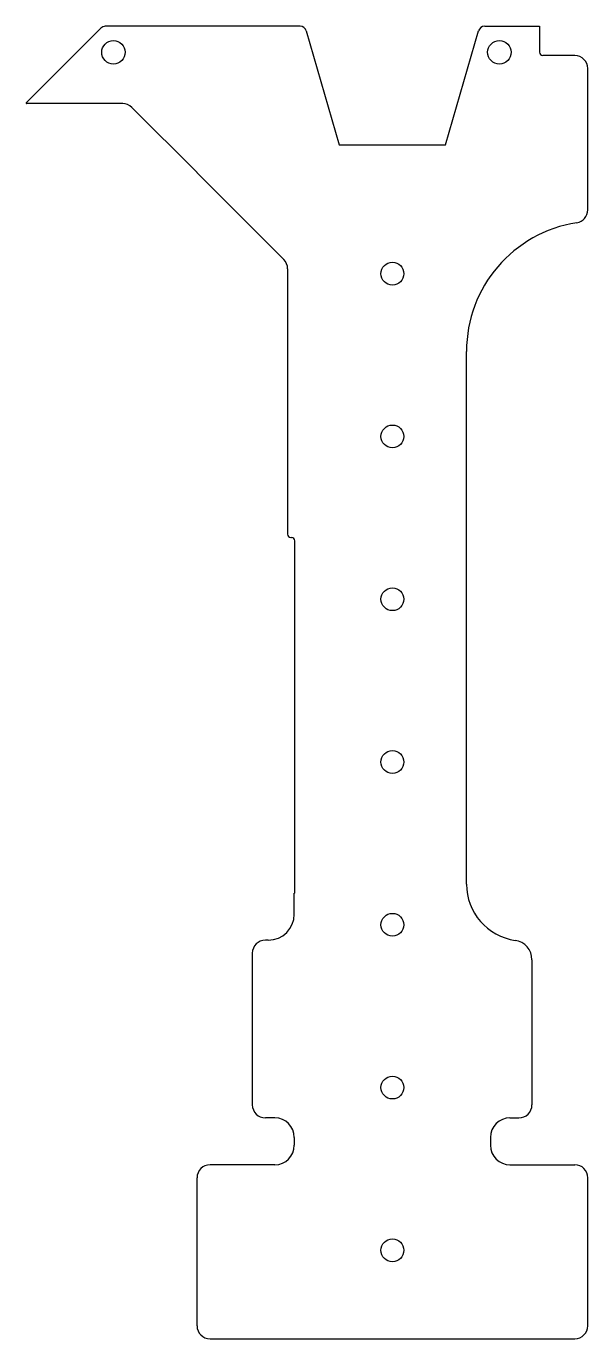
# Model space of a CAD drawing. Extents: x -56 to 30, y -101 to 101.
import ezdxf

# ---------------------------------------------------------------- set-up
doc = ezdxf.new("R2010")
doc.units = 0
doc.header["$MEASUREMENT"] = 0
doc.layers.add('VISIBLE', color=7, linetype='CONTINUOUS')

msp = doc.modelspace()

# ---------------------------------------------------------------- linework, layer by layer
at = {"layer": 'VISIBLE'}
for p, q in [((-56.2, 88.8), (-44.79, 100.21)), ((-14.18, 100.5), (-44.09, 100.5)), ((-13.22, 99.78), (-8.15, 82.3)), ((8.15, 82.3), (13.22, 99.78)), ((14.18, 100.5), (22.6, 100.5)), ((22.6, 100.5), (22.6, 96.5)), ((28, 96), (23.1, 96)), ((30, 72.3), (30, 94)), ((-41.42, 88.63), (-56.13, 88.63)), ((-30, 78.04), (-40, 88.04)), ((-8.15, 82.3), (8.15, 82.3)), ((-30, 77.99), (-30, 78.04)), ((-30, 77.99), (-16.68, 64.67)), ((-16.09, 63.26), (-16.09, 22.48)), ((11.38, -31.26), (11.38, 50.56)), ((-15.59, 21.98), (-15.5, 21.98)), ((-15, -32.66), (-15, 21.48)), ((-15, -32.66), (-15.06, -32.66)), ((-15.06, -35.86), (-15.06, -32.66)), ((-19.06, -39.86), (-19.51, -39.86)), ((-21.51, -41.86), (-21.51, -65.16)), ((21.43, -42.86), (21.43, -65.16)), ((-18.06, -67.16), (-19.51, -67.16)), ((18.06, -67.16), (19.43, -67.16)), ((-15.06, -70.16), (-15.06, -71.36)), ((15.06, -70.16), (15.06, -71.36)), ((-18.06, -74.36), (-28, -74.36)), ((18.06, -74.36), (28, -74.36)), ((-30, -99.08), (-30, -76.36)), ((30, -99.08), (30, -76.36)), ((-28, -101.08), (28, -101.08))]:
    msp.add_line(p, q, dxfattribs=at)
for centre, radius in [((-42.84, 96.5), 1.8), ((16.43, 96.5), 1.8), ((0, 62.5), 1.75), ((0, 37.5), 1.75), ((0, 12.5), 1.75), ((0, -12.5), 1.75), ((0, -37.5), 1.75), ((0, -62.5), 1.75), ((0, -87.5), 1.75)]:
    msp.add_circle(centre, radius, dxfattribs=at)
for centre, radius, start, end in [((-44.09, 99.5), 1, 90, 135), ((-14.18, 99.5), 1, 16.1647, 90), ((14.18, 99.5), 1, 90, 163.8353), ((23.1, 96.5), 0.5, 180, 270), ((28, 94), 2, 0, 90), ((-56.13, 88.73), 0.1, 135, 270), ((-41.42, 86.63), 2, 45, 90), ((28, 72.3), 2, 278.8372, 0), ((31.38, 50.56), 20, 98.8372, 180), ((-18.09, 63.26), 2, 0, 45), ((-15.59, 22.48), 0.5, 180, 270), ((-15.5, 21.48), 0.5, 0, 90), ((20.1, -31.26), 8.72, 180, 261.8288), ((-19.06, -35.86), 4, 270, 0), ((-19.51, -41.86), 2, 90, 180), ((18.43, -42.86), 3, 0, 81.8288), ((-19.51, -65.16), 2, 180, 270), ((19.43, -65.16), 2, 270, 0), ((-18.06, -70.16), 3, 0, 90), ((18.06, -70.16), 3, 90, 180), ((-18.06, -71.36), 3, 270, 0), ((18.06, -71.36), 3, 180, 270), ((-28, -76.36), 2, 90, 180), ((28, -76.36), 2, 0, 90), ((-28, -99.08), 2, 180, 270), ((28, -99.08), 2, 270, 0)]:
    msp.add_arc(centre, radius, start, end, dxfattribs=at)

doc.saveas('drawing.dxf')
